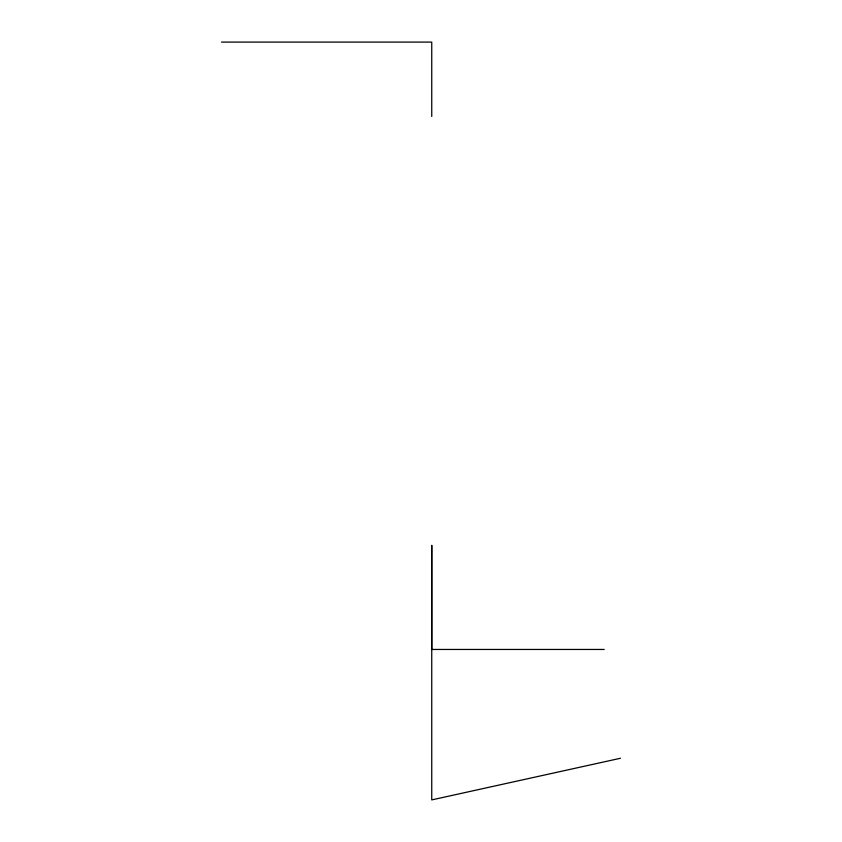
<?xml version="1.0" encoding="UTF-8"?>
<svg xmlns="http://www.w3.org/2000/svg" width="842" height="842" viewBox="0 0 842 842"><rect width="100%" height="100%" fill="white"/><g stroke="black" fill="none" stroke-linecap="round" stroke-linejoin="round"><path stroke-width="1.26" d="M620.48 758.263L431.746 799.9L431.746 545.427L431.746 649.456L604.188 649.456M221.52 42.1L431.746 42.1L431.746 116.459"/></g></svg>
